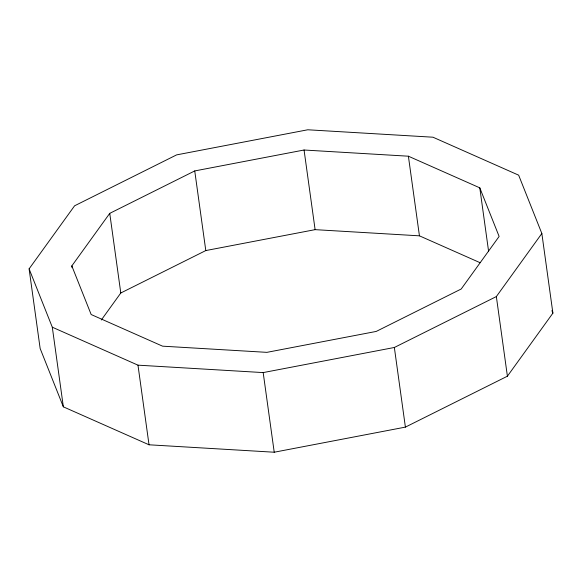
<?xml version="1.0" encoding="UTF-8"?>
<svg xmlns="http://www.w3.org/2000/svg" width="582" height="582" viewBox="0 0 582 582"><rect width="100%" height="100%" fill="white"/><g stroke="black" fill="none" stroke-linecap="round" stroke-linejoin="round"><path stroke-width="0.87" d="M29.1 268.862L74.598 205.795L176.601 154.885L307.776 129.779L432.972 137.207L518.649 175.167L541.849 233.498L552.9 313.138L507.402 376.205L405.399 427.115L274.224 452.221L149.028 444.793L63.351 406.833L40.151 348.502L29.1 268.862L52.3 327.2L63.351 406.833M71.826 265.916L109.743 213.361L194.744 170.933L304.059 150.011L408.389 156.202L479.786 187.84L499.123 236.445L461.206 289.007L376.205 331.434L266.891 352.35L162.56 346.166L91.163 314.527L71.826 265.916L72.081 267.705M101.312 320.005L120.794 292.993L205.795 250.566L315.109 229.65L419.44 235.834L480.048 262.686M52.3 327.2L137.978 365.161L263.18 372.589L394.349 347.483L496.351 296.573L541.849 233.498M551.903 310.635L552.9 313.138M496.351 296.573L507.402 376.205M479.786 187.84L488.604 251.366M408.389 156.202L419.44 235.834M394.349 347.483L405.399 427.115M304.059 150.011L315.109 229.65M263.18 372.589L274.224 452.221M194.744 170.933L205.795 250.566M137.978 365.161L149.028 444.793M109.743 213.361L120.794 292.993"/></g></svg>
